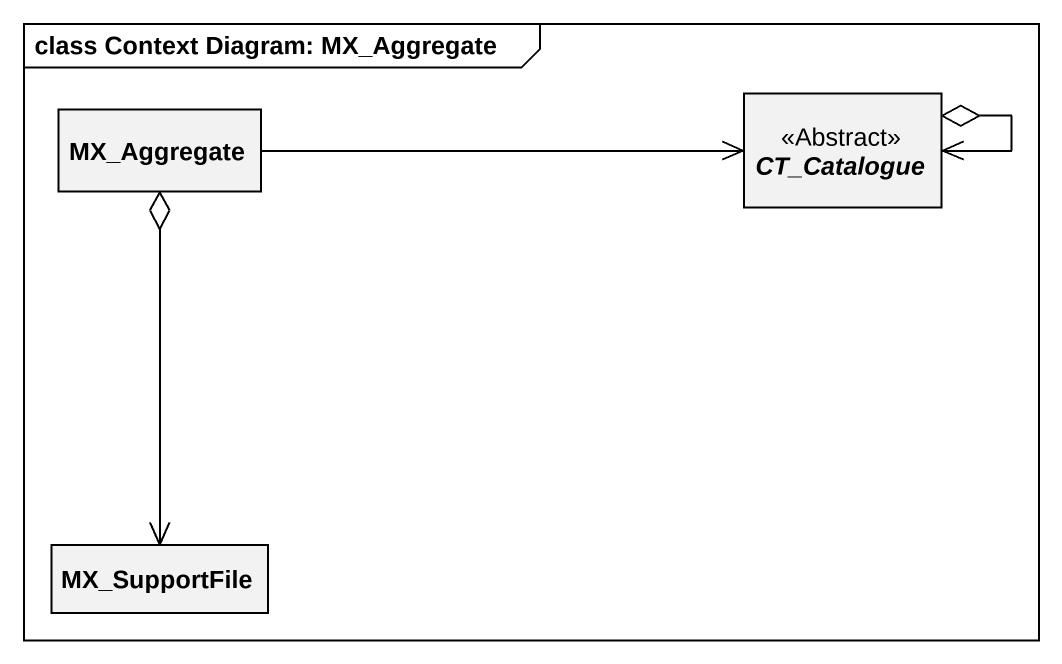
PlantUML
@startuml
mainframe class Context Diagram: MX_Aggregate
hide circle
hide empty members
class MX_Aggregate
abstract class CT_Catalogue <<Abstract>>
class MX_SupportFile
MX_Aggregate -right-> CT_Catalogue
MX_Aggregate o--> MX_SupportFile
CT_Catalogue <--o CT_Catalogue
@enduml
